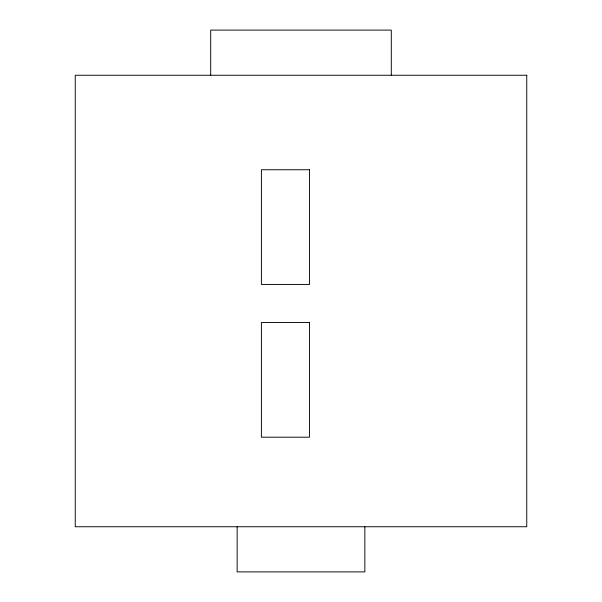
<?xml version="1.0" encoding="UTF-8"?>
<svg xmlns="http://www.w3.org/2000/svg" width="602" height="602" viewBox="0 0 602 602"><rect width="100%" height="100%" fill="white"/><g stroke="black" fill="none" stroke-linecap="round" stroke-linejoin="round"><path stroke-width="0.9" d="M391.3 75.25L391.3 30.1L210.7 30.1L210.7 75.25M364.85 526.75L364.85 571.9L237.15 571.9L237.15 526.75M526.75 75.25L75.25 75.25L75.25 526.75L526.75 526.75L526.75 75.25M309.488 169.749L261.396 169.749L261.396 284.437L309.488 284.437L309.488 169.749M309.488 322.499L261.396 322.499L261.396 437.187L309.488 437.187L309.488 322.499"/></g></svg>
